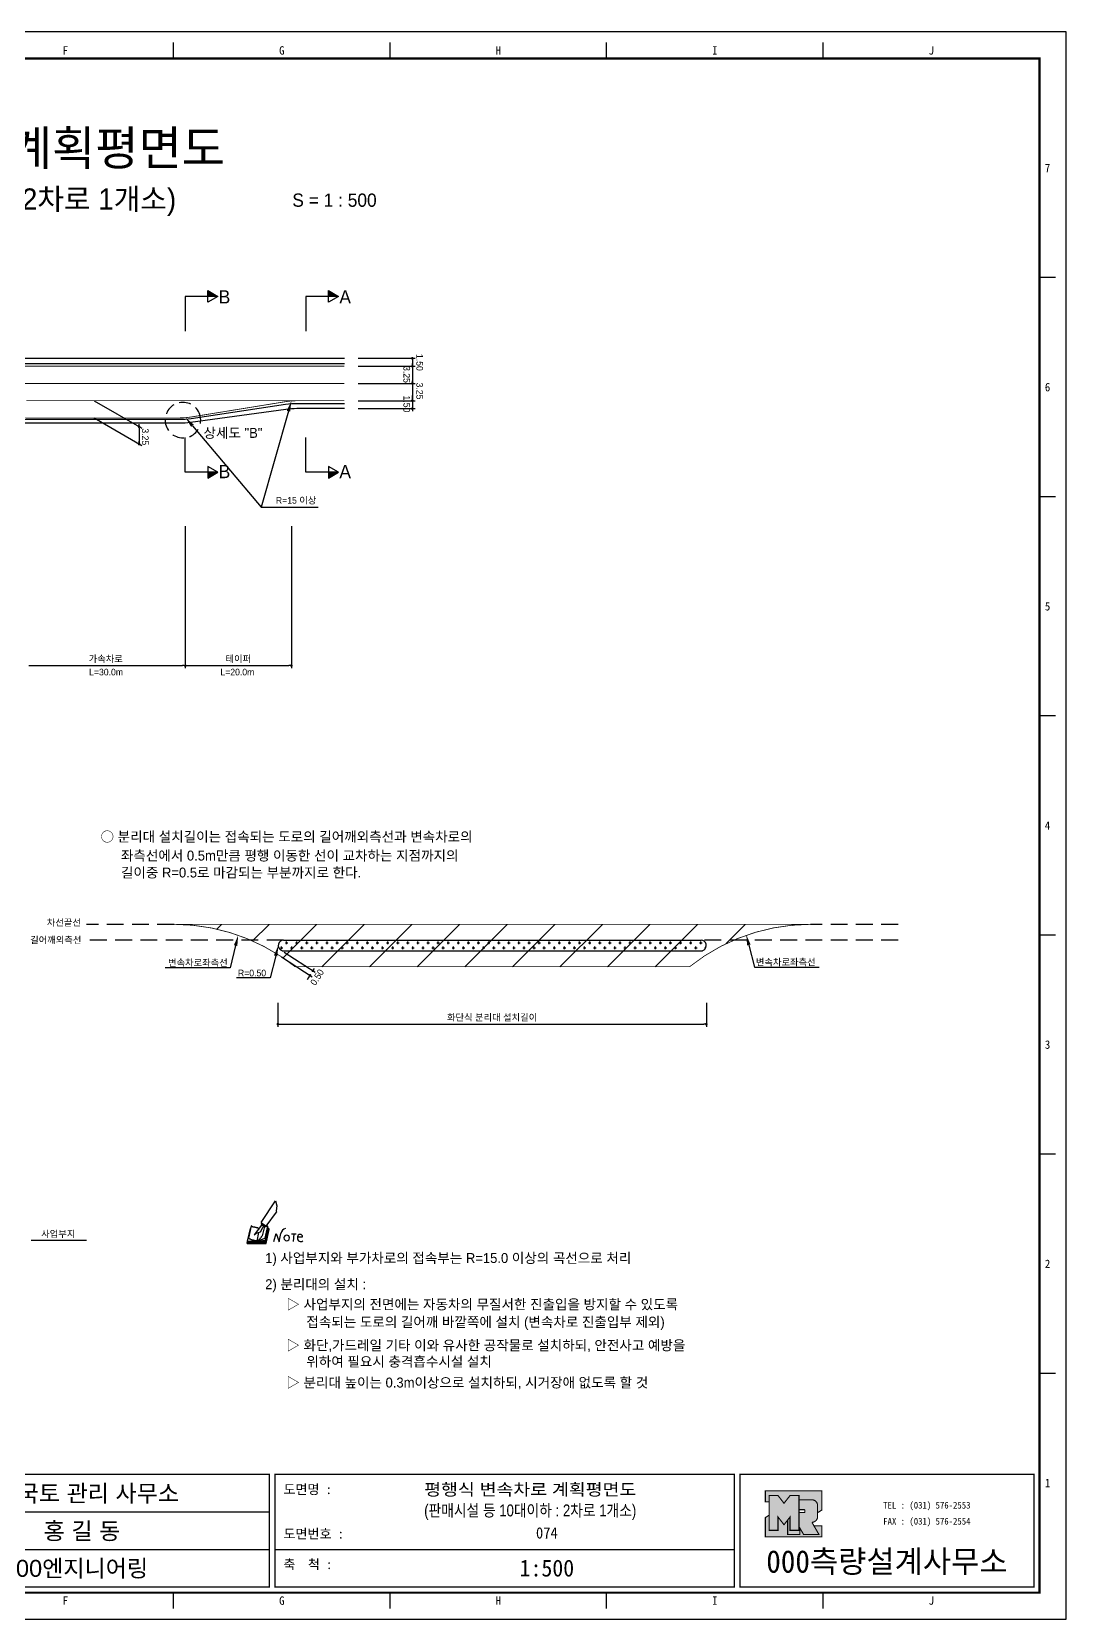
# Model space of a CAD drawing. Header units: millimetres. Extents: x 493 to 917, y -3 to 296.
# Drawn here: x 721.4 to 916.5, y -3.1 to 296.3 of the extents above; entities that cross this region are included whole.
import ezdxf
from ezdxf.enums import TextEntityAlignment as Align

# ---------------------------------------------------------------- set-up
doc = ezdxf.new("R2010")
doc.units = ezdxf.units.MM
doc.linetypes.add('HIDDEN', pattern=[9.525, 6.35, -3.175])
for name, color, linetype in [('CC-GSTR-0004', 4, 'Continuous'), ('CM-LANE-0030', 30, 'Continuous'), ('CZ-DIMT-0002', 7, 'Continuous'), ('CZ-LIN1-0007', 7, 'Continuous'), ('CZ-LIN2-0003', 3, 'Continuous'), ('CZ-LINE-0001', 7, 'Continuous'), ('CZ-TEXT-BOX0', 7, 'Continuous'), ('TITLE', 7, 'Continuous')]:
    doc.layers.add(name, color=color, linetype=linetype)
doc.styles.add('견고딕', font='arial.ttf')
doc.styles.add('돋움', font='')
doc.styles.add('돋음체', font='')
doc.styles.get('돋움').set_extended_font_data('Dotum')
doc.styles.get('돋음체').set_extended_font_data('DotumChe')

# ---------------------------------------------------------------- blocks, each defined once
blk = doc.blocks.new('note')
for p, q in [((0.85, 3.5), (3.53, 7.57)), ((3.53, 7.57), (3.8, 6.64)), ((3.8, 6.64), (3.69, 5.72)), ((1, 3.1), (0.75, 2.77)), ((0.85, 3.5), (1.8, 2.79)), ((1, 3.4), (0.85, 3.21)), ((0.85, 3.21), (1.52, 2.71)), ((1.8, 2.79), (3.74, 5.46)), ((3.69, 5.72), (3.74, 5.46)), ((-1.24, 2.36), (-1.77, 0)), ((-1.77, 0), (1.77, 0)), ((-1.77, 0), (-1.77, -0.3)), ((-1.53, 0.52), (-1.55, 0.54)), ((-1.01, 2.9), (-1.53, 0.52)), ((-1.48, 0.48), (-1.53, 0.52)), ((-1.43, 0.44), (-1.48, 0.48)), ((-1.38, 0.41), (-1.43, 0.44)), ((-1.33, 0.4), (-1.38, 0.41)), ((-1.27, 0.37), (-1.33, 0.4)), ((-1.22, 0.35), (-1.27, 0.37)), ((-1.13, 2.36), (-1.24, 2.36)), ((-1.17, 0.33), (-1.22, 0.35)), ((-1.12, 0.32), (-1.17, 0.33)), ((-1.02, 0.25), (-1.12, 0.32)), ((-0.97, 0.22), (-1.02, 0.25)), ((-1, 2.9), (-1.01, 2.9)), ((-0.98, 2.85), (-1, 2.9)), ((-0.95, 2.8), (-0.98, 2.85)), ((-0.93, 0.21), (-0.97, 0.22)), ((-0.9, 2.75), (-0.95, 2.8)), ((-0.88, 0.19), (-0.93, 0.21)), ((-0.85, 2.72), (-0.9, 2.75)), ((-0.8, 0.18), (-0.88, 0.19)), ((-0.79, 2.69), (-0.85, 2.72)), ((-0.75, 0.17), (-0.8, 0.18)), ((-0.74, 2.68), (-0.79, 2.69)), ((-0.7, 0.16), (-0.75, 0.17)), ((-0.69, 2.65), (-0.74, 2.68)), ((-0.64, 0.15), (-0.7, 0.16)), ((-0.64, 2.65), (-0.69, 2.65)), ((-0.59, 2.63), (-0.64, 2.65)), ((-0.58, 0.14), (-0.64, 0.15)), ((-0.54, 2.62), (-0.59, 2.63)), ((-0.53, 0.13), (-0.58, 0.14)), ((-0.48, 2.61), (-0.54, 2.62)), ((-0.48, 0.12), (-0.53, 0.13)), ((-0.43, 2.61), (-0.48, 2.61)), ((-0.43, 0.11), (-0.48, 0.12)), ((0.75, 2.77), (-0.46, 1.16)), ((0.37, 2.24), (-0.46, 1.16)), ((-0.46, 1.16), (-0.08, 1.47)), ((-0.38, 2.59), (-0.43, 2.61)), ((-0.38, 0.08), (-0.43, 0.11)), ((-0.33, 2.59), (-0.38, 2.59)), ((-0.29, 0.06), (-0.38, 0.08)), ((-0.27, 2.58), (-0.33, 2.59)), ((-0.23, 0.05), (-0.29, 0.06)), ((-0.22, 2.57), (-0.27, 2.58)), ((-0.16, 0.04), (-0.23, 0.05)), ((-0.17, 2.56), (-0.22, 2.57)), ((-0.12, 2.55), (-0.17, 2.56)), ((-0.11, 0.03), (-0.16, 0.04)), ((-0.07, 2.53), (-0.12, 2.55)), ((-0.04, 0.02), (-0.11, 0.03)), ((-0.08, 1.47), (0.72, 1.75)), ((-0.01, 2.51), (-0.07, 2.53)), ((-0.05, -0.3), (-0.05, 0)), ((0, 0), (-0.04, 0.02)), ((0.04, 2.5), (-0.01, 2.51)), ((0.37, 1.63), (0, 0)), ((0, 0), (1.6, 0.53)), ((0, 0), (1.65, 0.18)), ((0, 0.01), (0.06, 0.04)), ((0, -0.3), (0, 0)), ((0.09, 2.48), (0.04, 2.5)), ((0.05, -0.3), (0.05, 0)), ((0.06, 0.04), (0.11, 0.07)), ((0.14, 2.48), (0.09, 2.48)), ((0.11, 0.07), (0.16, 0.09)), ((0.2, 2.47), (0.14, 2.48)), ((0.16, 0.09), (0.21, 0.12)), ((0.26, 2.43), (0.18, 2.46)), ((0.21, 0.12), (0.27, 0.14)), ((0.34, 2.4), (0.26, 2.43)), ((0.27, 0.14), (0.36, 0.19)), ((0.45, 2.37), (0.34, 2.4)), ((0.36, 0.19), (0.41, 0.22)), ((0.41, 0.22), (0.46, 0.27)), ((0.46, 0.27), (0.51, 0.3)), ((0.51, 0.3), (0.56, 0.34)), ((0.56, 0.34), (0.6, 0.4)), ((0.6, 0.4), (0.64, 0.45)), ((0.64, 0.45), (0.67, 0.51)), ((0.67, 0.51), (0.74, 0.58)), ((0.72, 1.75), (1.16, 2.53)), ((0.74, 0.58), (0.79, 0.63)), ((0.79, 0.63), (0.83, 0.68)), ((0.83, 0.68), (0.86, 0.73)), ((0.86, 0.73), (0.89, 0.79)), ((0.89, 0.84), (0.92, 0.89)), ((0.89, 0.79), (0.89, 0.84)), ((0.92, 0.89), (0.96, 0.95)), ((0.96, 0.95), (1.01, 0.97)), ((1.47, 2.74), (1.01, 0.97)), ((1.16, 2.53), (1.37, 2.82)), ((2.13, 2.84), (1.44, 2.63)), ((1.52, 2.71), (1.66, 2.9)), ((1.6, 0.53), (2.13, 2.84)), ((1.65, 0.18), (2.19, 2.48)), ((1.77, 0), (2.3, 2.36)), ((1.77, -0.3), (2.3, 2.07)), ((1.77, -0.38), (2.3, 1.99)), ((1.77, -0.44), (2.3, 1.93)), ((1.77, 0), (1.77, -0.3)), ((2.19, 2.48), (2.04, 2.47)), ((2.3, 2.36), (2.16, 2.36)), ((2.3, 2.36), (2.3, 2.07)), ((3.21, -0.08), (3.68, 1.4)), ((3.68, 1.4), (4.26, -0.14)), ((4.26, -0.14), (4.56, 1.44)), ((6.55, 1.34), (7.46, 1.34)), ((7.01, 1.34), (6.87, -0.11)), ((7.71, 0.77), (7.71, 0.55)), ((7.71, 0.77), (8.67, 0.77)), ((-1.77, -0.3), (1.77, -0.3)), ((-1.77, -0.43), (-1.77, -0.3)), ((-1.77, -0.37), (1.77, -0.37)), ((-1.77, -0.43), (1.77, -0.43))]:
    blk.add_line(p, q)
for centre, major_axis, start_param, end_param in [((0.4, 2.31), (0.0702, 0.0702), 3.283946, 6.425539), ((5.68, 1.23), (-0.806, 0.806), -0.591174, 0.597824), ((5.66, 0.58), (-0.378, 0.378), 3.926991, 10.210176), ((8.3, 0.49), (0.422, 0.422), 2.265602, 4.634911), ((8.19, 0.77), (-0.342, 0.342), 3.926991, 7.068583)]:
    blk.add_ellipse(centre, major_axis=major_axis, ratio=1, start_param=start_param, end_param=end_param)
blk = doc.blocks.new('_Dot')
at = {"color": 0, "linetype": 'ByBlock', "lineweight": -2}
blk.add_line((-0.5, 0), (-1, 0), dxfattribs=at)
at = {"color": 0, "linetype": 'ByBlock', "const_width": 0.5}
blk.add_lwpolyline([(-0.25, 0, 1), (0.25, 0, 1)], format="xyb", close=True, dxfattribs=at)

msp = doc.modelspace()

# ---------------------------------------------------------------- hatches: boundary and pattern name
at = {"layer": 'CM-LANE-0030'}
h = msp.add_hatch(dxfattribs=at)
h.set_pattern_fill('ANSI31', color=256, scale=2, style=0)
h.set_pattern_definition([(45, (-557.556, -333.715), (-4.490128, 4.490128), [])])
h.paths.add_polyline_path([(748.29, 127.93, -0.170323), (771.1, 119.93), (845.49, 119.93, -0.170323), (868.29, 127.93)])
at = {"layer": 'CZ-LIN2-0003'}
h = msp.add_hatch(dxfattribs=at)
h.set_pattern_fill('CROSS', color=256, scale=0.15, style=0)
h.set_pattern_definition([(0, (-557.556, -333.7148), (0.9525, 0.9525), [0.47625, -1.42875]), (90, (-557.31785, -333.9529), (-0.9525, 0.9525), [0.47625, -1.42875])])
h.paths.add_polyline_path([(768.93, 124.93, 0.750696), (768.4, 123.09, -0.001926), (768.64, 122.93), (847.95, 122.93, -0.001926), (848.19, 123.09, 0.750696), (847.66, 124.93)])
at = {"layer": 'CZ-LINE-0001'}
for points in [[(754.64, 247.44), (754.64, 246.34), (756.54, 246.34)], [(777.39, 247.44), (777.39, 246.34), (779.3, 246.34)], [(756.54, 213.19), (754.64, 213.19), (754.64, 212.09)], [(779.3, 213.19), (777.39, 213.19), (777.39, 212.09)]]:
    msp.add_hatch(color=256, dxfattribs=at).paths.add_polyline_path(points)
at = {"layer": 'TITLE', "ltscale": 150}
h = msp.add_hatch(color=8, dxfattribs=at)
edge = h.paths.add_edge_path()
edge.add_line((870.45, 21.11), (859.78, 21.11))
edge.add_line((859.78, 21.11), (859.78, 19.03))
edge.add_line((859.78, 19.03), (860.49, 19.03))
edge.add_line((860.49, 19.03), (860.49, 20.2))
edge.add_line((860.49, 20.2), (862.18, 20.2))
edge.add_line((862.18, 20.2), (863.31, 18.75))
edge.add_line((863.31, 18.75), (864.44, 20.2))
edge.add_line((864.44, 20.2), (866.13, 20.2))
edge.add_line((866.13, 20.2), (866.13, 19.41))
edge.add_line((866.13, 19.41), (868.57, 19.41))
edge.add_arc((868.57, 18.34), 1.07, 0, 90, ccw=False)
edge.add_line((869.64, 18.34), (869.64, 16.97))
edge.add_line((869.64, 16.97), (870.45, 17.48))
edge.add_line((870.45, 17.48), (870.45, 21.11))
h.paths.add_polyline_path([(864, 15.59), (863.31, 14.71), (862.18, 16.16), (862.18, 13.65), (860.49, 13.65), (860.49, 16.5), (859.78, 16.05), (859.78, 12.42), (870.45, 12.42), (870.45, 14.5), (868.95, 14.5), (869.91, 12.85), (867.01, 12.85), (866.31, 14.06), (866.31, 12.85), (864, 12.85)])
msp.add_hatch(color=5, dxfattribs=at).paths.add_polyline_path([(866.13, 20.2), (864.44, 20.2), (863.31, 18.75), (862.18, 20.2), (860.49, 20.2), (860.49, 13.65), (862.18, 13.65), (862.18, 16.16), (863.31, 14.71), (864.44, 16.16), (864.44, 13.65), (866.13, 13.65)])
h = msp.add_hatch(color=161, dxfattribs=at)
edge = h.paths.add_edge_path()
edge.add_arc((868.57, 18.34), 1.07, 0, 90)
edge.add_line((868.57, 19.41), (866.13, 19.41))
edge.add_line((866.13, 19.41), (866.13, 17.55))
edge.add_line((866.13, 17.55), (867.13, 17.55))
edge.add_arc((867.13, 17.44), 0.113, 0, 90, ccw=False)
edge.add_line((867.24, 17.44), (867.24, 17.13))
edge.add_arc((867.13, 17.13), 0.113, 270, 360, ccw=False)
edge.add_line((867.13, 17.02), (866.13, 17.02))
edge.add_line((866.13, 17.02), (866.13, 13.65))
edge.add_line((866.13, 13.65), (864.44, 13.65))
edge.add_line((864.44, 13.65), (864.44, 16.16))
edge.add_line((864.44, 16.16), (864, 15.59))
edge.add_line((864, 15.59), (864, 12.85))
edge.add_line((864, 12.85), (866.31, 12.85))
edge.add_line((866.31, 12.85), (866.31, 14.06))
edge.add_line((866.31, 14.06), (867.01, 12.85))
edge.add_line((867.01, 12.85), (869.91, 12.85))
edge.add_line((869.91, 12.85), (868.57, 15.17))
edge.add_arc((868.57, 16.23), 1.07, 270, 360)
edge.add_line((869.64, 16.23), (869.64, 18.34))

# ---------------------------------------------------------------- linework, layer by layer
at = {"color": 0, "linetype": 'ByBlock', "lineweight": -2}
for p, q in [((793.22, 234.43), (793.22, 234.18)), ((793.22, 233.43), (793.22, 233.68)), ((793.22, 232.93), (793.22, 232.68)), ((793.22, 230.18), (793.22, 230.43)), ((793.22, 229.68), (793.22, 229.43)), ((793.22, 226.93), (793.22, 227.18)), ((793.22, 226.93), (793.22, 227.18)), ((793.22, 224.93), (793.22, 224.68)), ((793.22, 224.93), (793.22, 224.68)), ((741.69, 222.02), (741.69, 222.27)), ((741.69, 221.52), (741.69, 221.27)), ((741.69, 218.77), (741.69, 219.02)), ((773.79, 118.12), (773.65, 117.91)), ((774.6, 119.38), (774.74, 119.59)), ((721.32, 68.4), (721.57, 68.4))]:
    msp.add_line(p, q, dxfattribs=at)
at = {"color": 0, "linetype": 'ByBlock', "const_width": 0.25}
for points in [[(793.22, 234.55, 1), (793.22, 234.8, 1)], [(793.22, 233.05, 1), (793.22, 233.3, 1)], [(793.22, 233.3, 1), (793.22, 233.05, 1)], [(793.22, 229.8, 1), (793.22, 230.05, 1)], [(793.22, 230.05, 1), (793.22, 229.8, 1)], [(793.22, 226.8, 1), (793.22, 226.55, 1)], [(793.22, 226.8, 1), (793.22, 226.55, 1)], [(793.22, 225.05, 1), (793.22, 225.3, 1)], [(793.22, 225.05, 1), (793.22, 225.3, 1)], [(741.69, 221.65, 1), (741.69, 221.9, 1)], [(741.69, 221.9, 1), (741.69, 221.65, 1)], [(741.69, 218.64, 1), (741.69, 218.39, 1)], [(773.86, 118.22, 1), (773.99, 118.43, 1)], [(774.54, 119.27, 1), (774.4, 119.06, 1)]]:
    msp.add_lwpolyline(points, format="xyb", close=True, dxfattribs=at)
at = {"layer": 'CC-GSTR-0004'}
for points in [[(625.4, 234.68), (780.4, 234.68)], [(625.4, 233.68), (780.4, 233.68)]]:
    msp.add_lwpolyline(points, dxfattribs=at)
for points in [[(705.65, 208.43, -0.414214), (720.4, 223.18), (749.28, 223.18), (749.28, 223.18, 0.03724), (751.5, 223.34), (751.5, 223.34), (769.29, 226.01, -0.03724), (771.51, 226.18), (780.4, 226.18)], [(780.4, 225.18), (771.42, 225.18, 0.034174), (769.38, 225.04), (751.41, 222.57, -0.034174), (749.37, 222.43), (749.37, 222.43), (720.4, 222.43, 0.414214), (706.4, 208.43)]]:
    msp.add_lwpolyline(points, format="xyb", dxfattribs=at)
at = {"layer": 'CM-LANE-0030', "const_width": 0.15}
msp.add_lwpolyline([(625.4, 229.93), (780.4, 229.93)], dxfattribs=at)
msp.add_lwpolyline([(845.49, 119.93), (771.1, 119.93, 0.170323), (748.29, 127.93), (868.29, 127.93, 0.170323)], format="xyb", close=True, dxfattribs=at)
at = {"layer": 'CZ-LIN1-0007', "const_width": 0.15}
for points in [[(625.4, 233.18), (780.4, 233.18)], [(746, 226.68), (720.4, 226.68)]]:
    msp.add_lwpolyline(points, dxfattribs=at)
msp.add_lwpolyline([(780.4, 226.68), (771.61, 226.68, 0.040295), (769.2, 226.48), (751.59, 223.62), (751.59, 223.62, -0.040295), (749.18, 223.43), (749.18, 223.43), (720.4, 223.43, 0.414214), (705.4, 208.43)], format="xyb", dxfattribs=at)
at = {"layer": 'CZ-LIN1-0007', "linetype": 'HIDDEN', "const_width": 0.15}
msp.add_lwpolyline([(771.61, 226.68), (746, 226.68)], dxfattribs=at)
at = {"layer": 'CZ-LIN2-0003'}
for p, q in [((768.64, 122.93), (847.95, 122.93)), ((768.93, 124.93), (847.66, 124.93))]:
    msp.add_line(p, q, dxfattribs=at)
for points in [[(768.64, 122.93, 0.001926), (768.4, 123.09, 0.001926)], [(848.19, 123.09, 0.001926), (847.95, 122.93)]]:
    msp.add_lwpolyline(points, format="xyb", dxfattribs=at)
for centre, start, end in [((768.93, 123.93), 90, 237.5816), ((847.66, 123.93), 302.4184, 90)]:
    msp.add_arc(centre, 1, start, end, dxfattribs=at)
at = {"layer": 'CZ-LINE-0001'}
for p, q in [((756.54, 246.34), (750.4, 246.34)), ((750.4, 246.34), (750.4, 239.8)), ((754.64, 245.25), (754.64, 247.44)), ((754.64, 247.44), (756.54, 246.34)), ((756.54, 246.34), (754.64, 245.25)), ((779.3, 246.34), (773.15, 246.34)), ((773.15, 246.34), (773.15, 239.8)), ((777.39, 245.25), (777.39, 247.44)), ((777.39, 247.44), (779.3, 246.34)), ((779.3, 246.34), (777.39, 245.25)), ((783, 234.68), (793.72, 234.68)), ((793.22, 234.18), (793.22, 225.18)), ((783, 233.18), (793.72, 233.18)), ((783, 233.18), (793.72, 233.18)), ((783, 229.93), (793.72, 229.93)), ((793.22, 227.18), (793.22, 227.68)), ((733.2, 226.68), (742.19, 221.48)), ((783, 226.68), (793.72, 226.68)), ((783, 225.18), (793.72, 225.18)), ((783, 225.18), (793.72, 225.18)), ((733.19, 223.42), (742.19, 218.23)), ((741.69, 221.27), (741.69, 218.27)), ((750.4, 213.19), (750.4, 219.73)), ((773.15, 213.19), (773.15, 219.73)), ((756.54, 213.19), (750.4, 213.19)), ((756.54, 213.19), (754.64, 214.29)), ((754.64, 214.29), (754.64, 212.09)), ((754.64, 212.09), (756.54, 213.19)), ((779.3, 213.19), (773.15, 213.19)), ((779.3, 213.19), (777.39, 214.29)), ((777.39, 214.29), (777.39, 212.09)), ((777.39, 212.09), (779.3, 213.19)), ((764.7, 206.62), (775.48, 206.62)), ((750.4, 203), (750.4, 176.23)), ((750.4, 203), (750.4, 176.23)), ((770.4, 203), (770.4, 176.23)), ((720.9, 176.73), (749.9, 176.73)), ((750.9, 176.73), (769.9, 176.73)), ((768.52, 121.82), (774.35, 118.06)), ((769.06, 122.66), (774.89, 118.9)), ((773.65, 117.91), (773.38, 117.49)), ((767.87, 113.14), (767.87, 108.6)), ((848.66, 113.14), (848.66, 108.6)), ((768.37, 109.1), (848.16, 109.1)), ((721.57, 68.4), (731.79, 68.4))]:
    msp.add_line(p, q, dxfattribs=at)
at = {"layer": 'CZ-LINE-0001', "linetype": 'HIDDEN', "ltscale": 0.35}
msp.add_line((753.28, 223.41), (753.28, 223.41), dxfattribs=at)
at = {"layer": 'CZ-LINE-0001', "linetype": 'HIDDEN', "ltscale": 0.5}
for p, q in [((748.29, 127.93), (731.77, 127.93)), ((884.82, 127.93), (868.29, 127.93)), ((768.93, 124.93), (731.77, 124.93)), ((884.82, 124.93), (847.66, 124.93))]:
    msp.add_line(p, q, dxfattribs=at)
at = {"layer": 'CZ-LINE-0001'}
for points in [[(769.85, 224.7), (764.7, 206.62)], [(751.75, 221.95), (764.7, 206.62)], [(759.89, 123.93), (758.84, 119.75), (746.61, 119.75)], [(767.45, 121.99), (766.4, 117.81), (760.05, 117.81)]]:
    msp.add_lwpolyline(points, dxfattribs=at)
at = {"layer": 'CZ-LINE-0001', "extrusion": (0, 0, -1)}
msp.add_lwpolyline([(-856.67, 124.03), (-857.73, 119.85), (-869.95, 119.85)], dxfattribs=at)
at = {"layer": 'CZ-LINE-0001', "linetype": 'HIDDEN', "ltscale": 0.35}
msp.add_arc((749.95, 223.01), 3.35, 6.7667, 6.749, dxfattribs=at)
at = {"layer": 'CZ-LINE-0001'}
for points in [[(769.53, 224.79), (770.4, 226.63), (770.17, 224.61)], [(751.49, 221.74), (750.46, 223.48), (752, 222.17)], [(759.57, 124.01), (760.38, 125.87), (760.21, 123.85)], [(767.12, 122.07), (767.93, 123.93), (767.77, 121.91)]]:
    msp.add_solid(points, dxfattribs=at)
at = {"layer": 'CZ-LINE-0001', "extrusion": (0, 0, -1)}
msp.add_solid([(-857, 124.12), (-856.19, 125.97), (-856.35, 123.95)], dxfattribs=at)
at = {"layer": 'TITLE', "color": 7, "linetype": 'Continuous'}
for p, q in [((748.2, 291.22), (748.2, 294.24)), ((789.03, 291.22), (789.03, 294.24)), ((829.85, 291.22), (829.85, 294.24)), ((870.68, 291.22), (870.68, 294.24)), ((914.52, 249.89), (911.5, 249.89)), ((914.52, 208.56), (911.5, 208.56)), ((914.52, 167.23), (911.5, 167.23)), ((914.52, 125.9), (911.5, 125.9)), ((914.52, 84.57), (911.5, 84.57)), ((914.52, 43.24), (911.5, 43.24)), ((748.2, -1.11), (748.2, 1.91)), ((789.03, -1.11), (789.03, 1.91)), ((829.85, -1.11), (829.85, 1.91)), ((870.68, -1.11), (870.68, 1.91))]:
    msp.add_line(p, q, dxfattribs=at)
at = {"layer": 'TITLE', "ltscale": 150}
for p, q in [((679.66, 17.12), (766.27, 17.12)), ((679.66, 10.05), (766.27, 10.05)), ((767.33, 10.05), (853.94, 10.05))]:
    msp.add_line(p, q, dxfattribs=at)
at = {"layer": 'TITLE'}
msp.add_line((911.61, 1.91), (502.75, 1.91), dxfattribs=at)
msp.add_lwpolyline([(493.17, -3.12), (916.53, -3.12), (916.53, 296.26), (493.17, 296.26)], close=True, dxfattribs=at)
at = {"layer": 'TITLE', "linetype": 'Continuous', "const_width": 0.403}
msp.add_lwpolyline([(503.25, 1.91), (503.25, 291.22), (911.5, 291.22), (911.5, 1.91)], close=True, dxfattribs=at)
at = {"layer": 'TITLE', "ltscale": 150}
for points, const_width in [([(766.27, 2.98), (679.66, 2.98), (679.66, 24.2), (766.27, 24.2)], 0.265), ([(767.33, 24.2), (853.94, 24.2), (853.94, 2.98), (767.33, 2.98)], 0.265), ([(910.44, 24.2), (910.44, 2.98), (855, 2.98), (855, 24.2), (910.44, 24.2)], 0.265), ([(866.13, 20.2), (864.44, 20.2), (863.31, 18.75), (862.18, 20.2), (860.49, 20.2), (860.49, 13.65), (862.18, 13.65), (862.18, 16.16), (863.31, 14.71), (864.44, 16.16), (864.44, 13.65), (866.13, 13.65)], 0.212), ([(864, 15.59), (863.31, 14.71), (862.18, 16.16), (862.18, 13.65), (860.49, 13.65), (860.49, 16.5), (859.78, 16.05), (859.78, 12.42), (870.45, 12.42), (870.45, 14.5), (868.95, 14.5), (869.91, 12.85), (867.01, 12.85), (866.31, 14.06), (866.31, 12.85), (864, 12.85)], 0.212)]:
    msp.add_lwpolyline(points, close=True, dxfattribs=dict(at, const_width=const_width))
at = {"layer": 'TITLE', "ltscale": 150, "const_width": 0.212}
for points in [[(870.45, 21.11), (859.78, 21.11), (859.78, 19.03), (860.49, 19.03), (860.49, 20.2), (862.18, 20.2), (863.31, 18.75), (864.44, 20.2), (866.13, 20.2), (866.13, 19.41), (868.57, 19.41, -0.414214), (869.64, 18.34), (869.64, 16.97), (870.45, 17.48)], [(869.64, 18.34, 0.414214), (868.57, 19.41), (866.13, 19.41), (866.13, 17.55), (867.13, 17.55, -0.414214), (867.24, 17.44), (867.24, 17.13, -0.414214), (867.13, 17.02), (866.13, 17.02), (866.13, 13.65), (864.44, 13.65), (864.44, 16.16), (864, 15.59), (864, 12.85), (866.31, 12.85), (866.31, 14.06), (867.01, 12.85), (869.91, 12.85), (868.57, 15.17, 0.414214), (869.64, 16.23)]]:
    msp.add_lwpolyline(points, format="xyb", close=True, dxfattribs=at)

# ---------------------------------------------------------------- block references
at = {"layer": 'CZ-LINE-0001', "xscale": 0.5, "yscale": 0.5, "zscale": 0.5}
for p in [(750.4, 176.73), (770.4, 176.73), (848.66, 109.1)]:
    msp.add_blockref('_Dot', p, dxfattribs=at)
at = {"layer": 'CZ-LINE-0001', "xscale": 0.5, "yscale": 0.5, "zscale": 0.5, "rotation": 180}
for p in [(750.4, 176.73), (767.87, 109.1)]:
    msp.add_blockref('_Dot', p, dxfattribs=at)
at = {"layer": 'CZ-TEXT-BOX0'}
msp.add_blockref('note', (763.86, 68.2), dxfattribs=at)

# ---------------------------------------------------------------- texts
at = {"layer": 'CZ-DIMT-0002', "style": '돋움'}
for s, height, p in [('B', 2.5, (757.79, 246.26)), ('A', 2.5, (780.55, 246.26)), ('상세도 "B"', 1.875, (759.39, 220.61)), ('B', 2.5, (757.79, 213.32)), ('A', 2.5, (780.55, 213.32)), ('R=15 이상', 1.25, (771.3, 207.88)), ('L=30.0m', 1.25, (735.46, 175.5)), ('L=20.0m', 1.25, (760.22, 175.5)), ('차선끝선', 1.25, (727.5, 128.27))]:
    msp.add_text(s, height=height, dxfattribs=at).set_placement(p, align=Align.MIDDLE_CENTER)
for s, p in [('1.50', (793.98, 235.49)), ('3.25', (791.54, 233.21)), ('1.50', (791.54, 227.65)), ('3.25', (793.98, 230.1))]:
    msp.add_text(s, height=1.25, rotation=270, dxfattribs=at).set_placement(p)
for s, p in [('○ 분리대 설치길이는 접속되는 도로의 길어깨외측선과 변속차로의', (734.41, 144.46)), ('좌측선에서 0.5m만큼 평행 이동한 선이 교차하는 지점까지의', (738.26, 140.9)), ('길이중 R=0.5로 마감되는 부분까지로 한다.', (738.26, 137.7)), ('1) 사업부지와 부가차로의 접속부는 R=15.0 이상의 곡선으로 처리', (765.47, 65)), ('2) 분리대의 설치 :', (765.47, 60.06)), ('▷ 사업부지의 전면에는 자동차의 무질서한 진출입을 방지할 수 있도록', (769.45, 56.26)), ('접속되는 도로의 길어깨 바깥쪽에 설치 (변속차로 진출입부 제외)', (773.23, 52.94)), ('▷ 화단,가드레일 기타 이와 유사한 공작물로 설치하되, 안전사고 예방을', (769.45, 48.54)), ('위하여 필요시 충격흡수시설 설치', (773.23, 45.47)), ('▷ 분리대 높이는 0.3m이상으로 설치하되, 시거장애 없도록 할 것', (769.45, 41.52))]:
    msp.add_text(s, height=1.875, dxfattribs=at).set_placement(p, align=Align.MIDDLE_LEFT)
for s, p in [('길어깨외측선', (721.15, 124.36)), ('변속차로좌측선', (747.14, 120.07)), ('변속차로좌측선', (858, 120.17)), ('R=0.50', (760.33, 118.12)), ('사업부지', (723.22, 68.93))]:
    msp.add_text(s, height=1.25, dxfattribs=at).set_placement(p)
at = {"layer": 'CZ-DIMT-0002', "char_height": 1.25, "attachment_point": 5, "style": '돋움'}
for s, insert, rotation in [('3.25', (742.85, 219.87), 270), ('\\A1;0.50', (775.27, 117.95), 57.1401)]:
    msp.add_mtext(s, dxfattribs=dict(at, insert=insert, rotation=rotation))
at = {"layer": 'CZ-LINE-0001', "char_height": 1.25, "attachment_point": 5, "style": '돋움'}
for s, insert in [('\\A1;가속차로', (735.4, 177.93)), ('\\A1;테이퍼', (760.4, 177.93)), ('\\A1;화단식 분리대 설치길이', (808.26, 110.3))]:
    msp.add_mtext(s, dxfattribs=dict(at, insert=insert))
at = {"layer": 'TITLE', "color": 3, "linetype": 'Continuous', "style": '돋음체'}
for s, p in [('F', (727.79, 292.73)), ('G', (768.61, 292.73)), ('H', (809.44, 292.73)), ('I', (850.26, 292.73)), ('J', (891.09, 292.73)), ('7', (913.01, 270.56)), ('6', (913.01, 229.23)), ('5', (913.01, 187.9)), ('4', (913.01, 146.57)), ('3', (913.01, 105.24)), ('2', (913.01, 63.91)), ('1', (913.01, 22.58)), ('F', (727.79, 0.4)), ('G', (768.61, 0.4)), ('H', (809.44, 0.4)), ('I', (850.26, 0.4)), ('J', (891.09, 0.4))]:
    msp.add_text(s, height=1.59, dxfattribs=at).set_placement(p, align=Align.MIDDLE)
at = {"layer": 'TITLE', "style": '돋움'}
for s, height, p in [('평행식 변속차로 계획평면도', 6.5, (706.59, 274.34)), ('(판매시설 등 10대이하 : 2차로 1개소)', 4, (706.64, 264.71))]:
    msp.add_text(s, height=height, dxfattribs=at).set_placement(p, align=Align.MIDDLE_CENTER)
msp.add_text('S = 1 : 500', height=2.5, dxfattribs=at).set_placement((770.58, 264.5), align=Align.MIDDLE_LEFT)
at = {"layer": 'TITLE', "color": 7, "linetype": 'Continuous', "style": '견고딕'}
for s, height, p in [('00 국토 관리 사무소', 3.1832, (730.92, 20.66)), ('홍 길 동', 3.183, (730.92, 13.59)), ('00엔지니어링', 3.183, (730.92, 6.51))]:
    msp.add_text(s, height=height, dxfattribs=at).set_placement(p, align=Align.MIDDLE)
at = {"layer": 'TITLE', "style": '돋음체'}
for s, p in [('도면명 :', (768.92, 20.48)), ('도면번호 :', (768.92, 12.09)), ('축  척 :', (768.92, 6.34))]:
    msp.add_text(s, height=1.804, dxfattribs=at).set_placement(p)
at = {"layer": 'TITLE', "style": '돋움'}
for s, width, p, p2 in [('평행식 변속차로 계획평면도', 1.010039, (795.45, 20.23), (835.45, 20.23)), ('(판매시설 등 10대이하 : 2차로 1개소)', 0.748613, (795.45, 16.28), (835.45, 16.28))]:
    msp.add_text(s, height=2.25, dxfattribs=dict(at, width=width)).set_placement(p, p2, align=Align.FIT)
at = {"layer": 'TITLE', "color": 180, "style": '돋음체'}
for s, p in [('TEL : (031) 576-2553', (882.02, 17.75)), ('FAX : (031) 576-2554', (882.02, 14.73))]:
    msp.add_text(s, height=1.2733, dxfattribs=at).set_placement(p)
at = {"layer": 'TITLE', "linetype": 'Continuous', "style": '돋음체'}
for s, height, p in [('074', 2.122, (818.59, 13.15)), ('1:500', 3.183, (818.59, 6.51))]:
    msp.add_text(s, height=height, dxfattribs=at).set_placement(p, align=Align.MIDDLE)
at = {"layer": 'TITLE', "color": 180, "style": '돋음체'}
msp.add_text('000측량설계사무소', height=4.244, dxfattribs=at).set_placement((882.72, 5.66), align=Align.CENTER)

doc.saveas('drawing.dxf')
